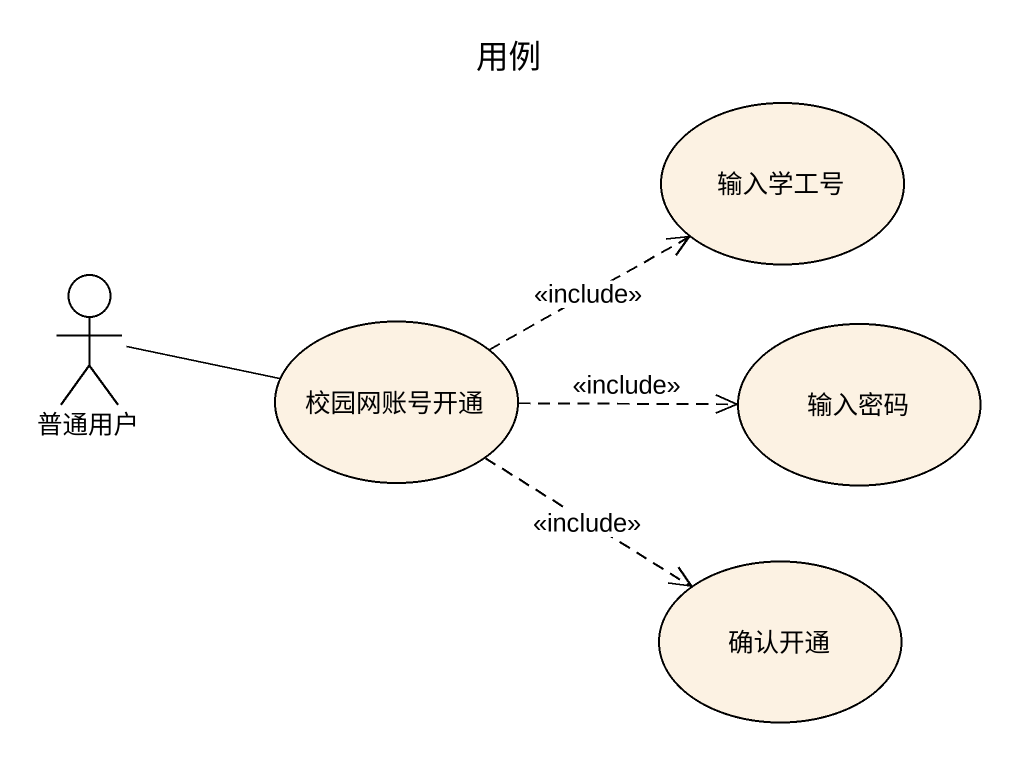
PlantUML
@startuml
title 用例
usecase 输入学工号
actor 普通用户
usecase 校园网账号开通
usecase 输入密码
usecase 确认开通
普通用户 -right- 校园网账号开通
校园网账号开通 .right.> 输入学工号 : <<include>>
校园网账号开通 .right.> 输入密码 : <<include>>
校园网账号开通 ..> 确认开通 : <<include>>
@enduml
